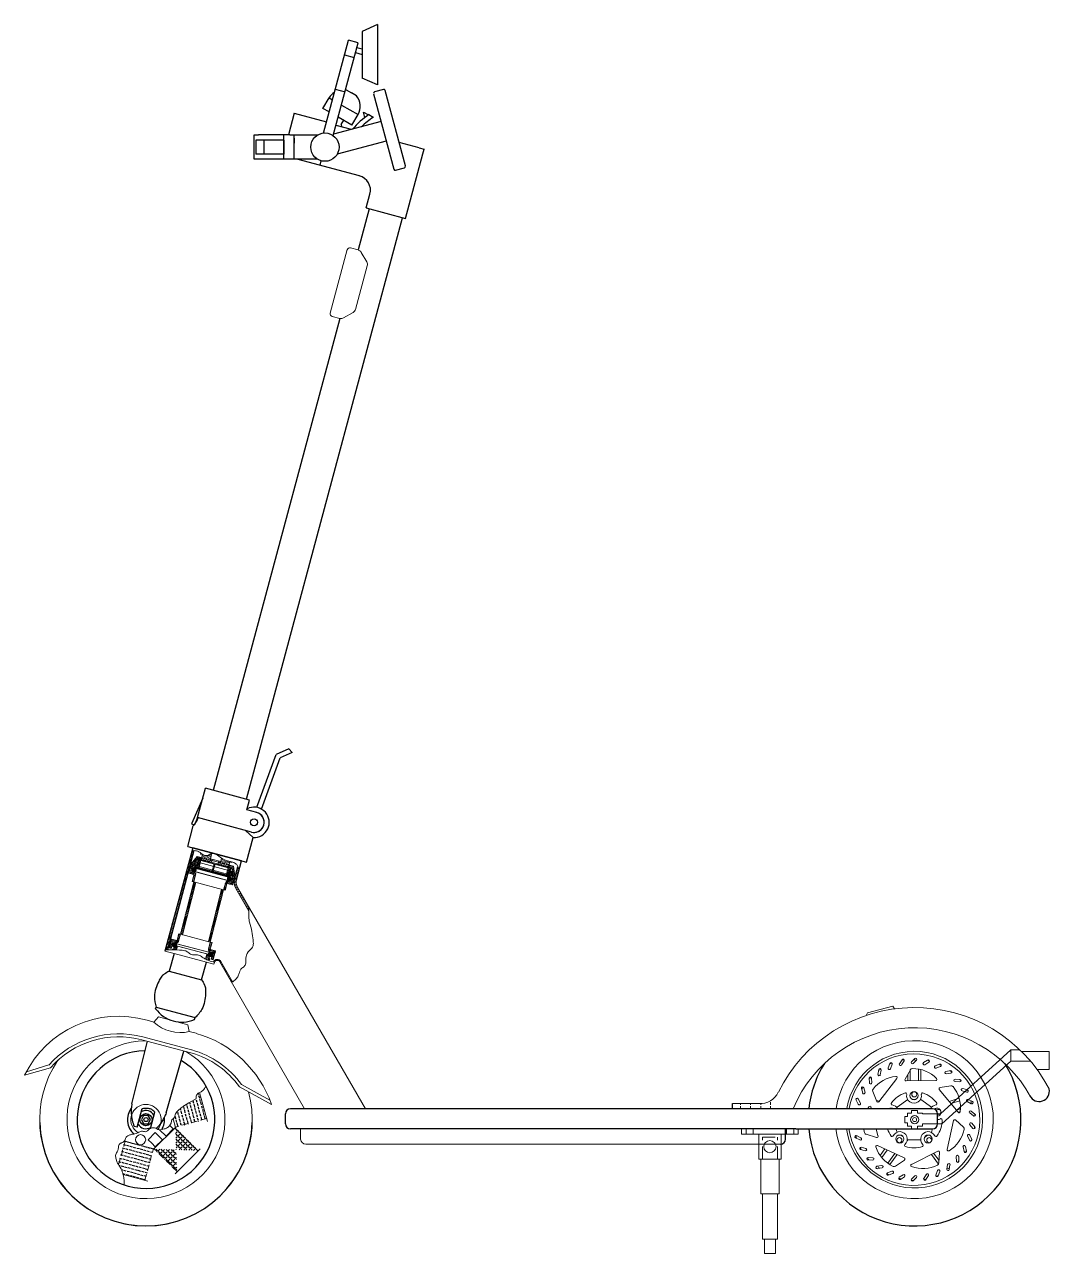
# Model space of a CAD drawing. Header units: millimetres. Extents: x 135 to 2246, y 112 to 2025.
# Drawn here: x 135 to 1147, y 805 to 2019 of the extents above; entities that cross this region are included whole.
import ezdxf

# ---------------------------------------------------------------- set-up
doc = ezdxf.new("R2010")
doc.units = ezdxf.units.MM
doc.linetypes.add('TRAZOS', pattern=[19.05, 12.7, -6.35])
for name, color, linetype, lineweight in [('01_Contornos', 7, 'Continuous', 20), ('02_Ocultas', 4, 'TRAZOS', 20), ('sombreado', 1, 'Continuous', 18)]:
    doc.layers.add(name, color=color, linetype=linetype, lineweight=lineweight)
doc.layers.add('auxiliar', color=254, linetype='Continuous')

msp = doc.modelspace()

# ---------------------------------------------------------------- hatches: boundary and pattern name
at = {"layer": '01_Contornos', "true_color": 0xf8d731}
h = msp.add_hatch(dxfattribs=at)
h.set_pattern_fill('ANSI31', color=40, scale=0.4, angle=290)
h.paths.add_polyline_path([(343.9, 1174.5), (346.4, 1183.8, 0.054182), (345.3, 1187.3), (342, 1175, 0.198912), (343.2, 1165.9), (356.2, 1143.4), (356.2, 1147.4), (344.9, 1166.9, -0.198912)])
edge = h.paths.add_edge_path()
edge.add_arc((275.6, 1107.8), 2.75, 227.0472, 241.4719)
edge.add_arc((274.7, 1106.1), 0.789, 241.4719, 268.5598)
edge.add_arc((274.9, 1113.3), 7.94, 268.5598, 270.524)
edge.add_arc((275.5, 1045.3), 60, 89.8094, 90.524, ccw=False)
edge.add_line((275.7, 1105.3), (301.9, 1203.2))
edge.add_arc((302.5, 1186.2), 17, 91.983, 99.1901)
edge.add_line((299.8, 1203), (273.8, 1105.8))
edge = h.paths.add_edge_path()
edge.add_arc((337, 1148.4), 57.5, 253.5525, 255.0025)
edge.add_arc((324.9, 1091.8), 3, 30, 158.3386, ccw=False)
edge.add_line((327.5, 1093.3), (339.1, 1073))
edge.add_arc((329.5, 1090), 19.5, 299.559, 302.498)
edge.add_line((340, 1073.6), (328.3, 1093.8))
edge.add_arc((324.9, 1091.8), 4, 30, 159.7448)
edge.add_line((321.1, 1093.2), (320.7, 1093.3))
h = msp.add_hatch(dxfattribs=at)
h.set_pattern_fill('ANSI31', color=40, scale=0.4, angle=338)
h.paths.add_polyline_path([(337.2, 1192.1), (339.2, 1191.6), (339.3, 1192, 0.022841), (337.8, 1192.4, -0.059041), (332.3, 1194.1, -0.036062), (329.2, 1195.7), (328.3, 1192.4), (326.3, 1192.9), (326, 1191.8), (336.4, 1189)])
h.paths.add_polyline_path([(326, 1191.8), (325.5, 1189.8), (335.9, 1187.1), (336.4, 1189)])
h.paths.add_polyline_path([(325.5, 1189.8), (325.3, 1189.1), (335.7, 1186.3), (335.9, 1187.1)])
h.paths.add_polyline_path([(319.6, 1200.5, 0.116505), (317.6, 1199.6, -0.215306), (312.9, 1198.5, -0.142421), (308.8, 1200.7, 0.008962), (308.6, 1200.9), (308.3, 1199.8), (310.2, 1199.3), (309.4, 1196.2), (319.8, 1193.4), (320.1, 1194.6), (318.1, 1195.1)])
h.paths.add_polyline_path([(309.4, 1196.2), (308.9, 1194.3), (319.2, 1191.5), (319.8, 1193.4)])
h.paths.add_polyline_path([(308.9, 1194.3), (308.7, 1193.5), (319, 1190.7), (319.2, 1191.5)])
h = msp.add_hatch(dxfattribs=at)
h.set_pattern_fill('ANSI31', color=40, scale=0.4)
h.paths.add_polyline_path([(316.1, 1113.2), (318, 1112.7), (331.1, 1164.4), (329.2, 1165)])
h.paths.add_polyline_path([(288.6, 1120.6), (290.5, 1120.1), (303.6, 1171.8), (301.7, 1172.3)])
at = {"layer": 'auxiliar', "true_color": 0xf8d731}
h = msp.add_hatch(dxfattribs=at)
h.set_pattern_fill('ANGLE', color=40, scale=0.5, angle=45)
h.set_pattern_definition([(45, (434.2027, 674.2173), (-2.46957, 2.46957), [2.54, -0.9525]), (135, (434.2027, 674.2173), (-2.46957, -2.46957), [2.54, -0.9525])])
edge = h.paths.add_edge_path()
edge.add_line((262.3, 908.4), (285, 885.7))
edge.add_line((283.5, 929.6), (306.2, 906.9))
at = {"layer": 'sombreado', "ltscale": 0.2, "true_color": 0xf8d731}
h = msp.add_hatch(dxfattribs=at)
h.set_pattern_fill('_USER', color=40, angle=30, pattern_type=0)
h.set_pattern_definition([(30, (-672.7828, 748.2334), (-0.5, 0.8660254), [])])
h.paths.add_polyline_path([(298.8, 1189.7), (300.8, 1189.2), (300.5, 1188.3), (301.5, 1188), (301.7, 1189, -0.173327), (305.9, 1195.1), (307.9, 1194.6), (308.4, 1196.5), (305, 1197.4)])
h.paths.add_polyline_path([(340.8, 1187.8), (337.4, 1188.7), (336.9, 1186.8), (338.9, 1186.3, -0.173327), (339.4, 1178.9), (339.1, 1177.9), (340.1, 1177.6), (340.4, 1178.6), (342.3, 1178.1)])
h = msp.add_hatch(dxfattribs=at)
h.set_pattern_fill('_USER', color=40, angle=30, pattern_type=0)
h.set_pattern_definition([(30, (-799.4587, 1125.8113), (-0.5, 0.8660254), [])])
h.paths.add_polyline_path([(305.1, 1186.2), (306.6, 1185.8), (308.7, 1193.5), (305.8, 1194.3)])
h.paths.add_polyline_path([(338.6, 1185.5), (335.7, 1186.3), (333.6, 1178.6), (335.1, 1178.2)])

# ---------------------------------------------------------------- linework, layer by layer
for p, q in [((483, 2019.4), (468, 2012.4)), ((483, 2019.4), (483, 1959.8)), ((429.8, 1912.2), (454.4, 2003.9)), ((464, 2001.3), (454.4, 2003.9)), ((468, 2012.4), (468, 1966.5)), ((439.5, 1909.7), (464, 2001.3)), ((461.4, 1991.7), (468, 1989.9)), ((468, 1995.1), (462.7, 1996.5)), ((450.5, 1989.4), (460.1, 1986.9)), ((468.2, 1989.9), (468.2, 1989.9)), ((441.4, 1955.6), (451.1, 1953)), ((452.2, 1955), (457.3, 1952.1)), ((483, 1959.8), (468, 1966.5)), ((489.1, 1955.2), (480.2, 1952.8)), ((429.3, 1936.6), (435.3, 1947)), ((435.3, 1947), (438.6, 1945.1)), ((462.4, 1949.1), (457.3, 1952.1)), ((479.2, 1951.1), (499.2, 1876.6)), ((510.8, 1879.7), (490.8, 1954.2)), ((400.9, 1931.8), (395.1, 1910.3)), ((400.9, 1931.8), (432.8, 1923.3)), ((435.4, 1933.1), (429.3, 1936.6)), ((447.6, 1939.9), (463.9, 1930.5)), ((469.2, 1933), (474.2, 1930.1)), ((470.7, 1927.6), (469.2, 1933)), ((486.6, 1923.5), (439.8, 1911)), ((457.3, 1915.7), (442.2, 1919.7)), ((457.9, 1920.1), (444.4, 1927.9)), ((449.8, 1924.8), (444.4, 1927.9)), ((446.7, 1926.6), (445.8, 1927.1)), ((447.3, 1920.5), (449.8, 1924.8)), ((447.3, 1920.5), (447.5, 1918.3)), ((457.9, 1920.1), (463.9, 1930.5)), ((474.7, 1930.4), (479, 1927.9)), ((361.2, 1900.3), (361.2, 1910.3)), ((361.2, 1910.3), (365.6, 1910.3)), ((396.4, 1910.3), (365.6, 1910.3)), ((390.7, 1886.3), (390.7, 1910.3)), ((396.4, 1910.3), (424, 1910.3)), ((400.7, 1886.3), (400.7, 1910.3)), ((400.7, 1907.3), (400.7, 1902.3)), ((361.2, 1896.3), (361.2, 1900.3)), ((361.2, 1886.3), (361.2, 1896.3)), ((362.9, 1905.3), (362.9, 1891.3)), ((390.7, 1905.3), (362.9, 1905.3)), ((370.9, 1905.3), (370.9, 1891.3)), ((390.7, 1905.3), (390.7, 1891.3)), ((491.8, 1904.2), (443.3, 1891.2)), ((524.3, 1897.7), (504.5, 1903)), ((524.3, 1897.7), (529.1, 1896.4)), ((527.8, 1891.6), (529.1, 1896.4)), ((424, 1886.3), (361.2, 1886.3)), ((390.7, 1891.3), (362.9, 1891.3)), ((404.5, 1886.3), (465.1, 1870.1)), ((426.5, 1880.4), (427.6, 1884.8)), ((510.7, 1827.8), (527.8, 1891.6)), ((500.9, 1875.6), (509.8, 1877.9)), ((472.1, 1838.2), (475.7, 1851.7)), ((475, 1837.4), (464.1, 1796.7)), ((472.1, 1838.2), (510.7, 1827.8)), ((353.8, 1253.9), (507.8, 1828.6)), ((445.9, 1729.1), (321, 1262.7)), ((395.6, 1303.8), (383, 1298.3)), ((398.8, 1300), (387, 1294.9)), ((395.6, 1303.8), (398.8, 1300)), ((363.9, 1246), (383, 1298.3)), ((368.6, 1244.3), (387, 1294.9)), ((305.5, 1235.8), (313.2, 1264.8)), ((356.7, 1253.1), (313.2, 1264.8)), ((310.7, 1255.1), (299.6, 1229.6)), ((354.1, 1243.5), (356.7, 1253.1)), ((363.8, 1240.9), (354.1, 1243.5)), ((354.5, 1244.8), (356.4, 1245.4)), ((295.8, 1207.3), (301.2, 1227.6)), ((299.6, 1229.6), (302.5, 1228.8)), ((305.5, 1235.8), (302.5, 1228.8)), ((305.5, 1235.8), (305.5, 1235.8)), ((358.6, 1221.6), (305.5, 1235.8)), ((352.7, 1223.1), (360.3, 1216.2)), ((353.7, 1191.8), (360.3, 1216.2)), ((295.8, 1207.3), (353.7, 1191.8)), ((282.2, 1101.5), (277.5, 1084.1)), ((309.4, 1075.6), (314.1, 1093)), ((277.5, 1084.1), (309.4, 1075.6)), ((264, 1046.9), (264.4, 1048.6)), ((264.4, 1048.6), (303, 1038.2)), ((302.5, 1036.4), (303, 1038.2)), ((240.6, 953.1), (255.9, 1014.9)), ((274.4, 944), (292, 1005.2)), ((245.8, 929.9), (250.7, 948.3)), ((893.6, 948.2), (833.6, 948.2)), ((258.9, 928.7), (263.3, 944.9)), ((245.8, 929.9), (242.9, 930.7))]:
    msp.add_line(p, q)
at = {"color": 40, "true_color": 0xf8d731}
for p, q in [((300.6, 1206), (273.2, 1103.9)), ((301.9, 1203.2), (275.7, 1105.3)), ((348.9, 1193.1), (300.6, 1206)), ((343.9, 1174.5), (348.9, 1193.1)), ((342, 1175), (345.3, 1187.3)), ((1031.2, 948.2), (397.2, 948.2)), ((833.6, 948.2), (833.6, 953.2)), ((833.6, 948.2), (833.6, 953.2)), ((392.2, 933.2), (392.2, 943.2)), ((1036.2, 933.2), (1036.2, 943.2)), ((896.2, 928.2), (397.2, 928.2)), ((886.2, 918.2), (886.2, 928.2)), ((896.2, 928.2), (1031.2, 928.2))]:
    msp.add_line(p, q, dxfattribs=at)
for points in [[(277.5, 1084.1, 0.051798), (272.5, 1081.1, 0.075014), (269.6, 1078.2, 0.042014), (267.1, 1074, 0.026891), (264.1, 1067, 0.090681), (262.8, 1058.9, 0.070445), (264.4, 1048.6)], [(309.4, 1075.6, -0.051798), (312.3, 1070.4, -0.075014), (313.3, 1066.5, -0.042014), (313.3, 1061.6, -0.026891), (312.4, 1054.1, -0.090681), (309.6, 1046.4, -0.070445), (303, 1038.2)], [(240.6, 953.1, 0.03042), (240, 948.3, 0.03042), (240, 943.4, 0.041215), (240.9, 937, 0.041215), (242.9, 930.7)], [(250.7, 948.3, -0.074764), (254.1, 948.9, -0.074764), (257.5, 948.5, -0.074764), (260.7, 947.2, -0.074764), (263.3, 944.9)], [(274.4, 944, -0.03042), (272.5, 939.6, -0.03042), (270.1, 935.4, -0.041215), (266.1, 930.2, -0.012593), (264.7, 928.8)]]:
    msp.add_lwpolyline(points, format="xyb")
msp.add_lwpolyline([(252.2, 941.4), (249.9, 937.4), (252.2, 933.4), (256.8, 933.4), (259.1, 937.4), (256.8, 941.4)], close=True)
for centre, radius in [((431.2, 1898.3), 14), ((361.2, 1231.2), 3.5), ((361.2, 1231.2), 3.5), ((254.5, 937.4), 6), ((254.5, 937.4), 2)]:
    msp.add_circle(centre, radius)
for centre, radius, start, end in [((449.6, 1938.7), 16.5, 80.9758, 82.9417), ((489.4, 1953.9), 1.41, 15, 105), ((449.6, 1938.7), 16.5, 123.0927, 150), ((449.6, 1938.7), 16.5, 330, 39.0242), ((480.6, 1951.5), 1.41, 105, 195), ((514.8, 1869.4), 73, 123.3128, 140.3564), ((519.2, 1866.9), 73, 123.3128, 135.2336), ((461.2, 1855.6), 15, 345, 75), ((500.5, 1876.9), 1.41, 195, 285), ((509.4, 1879.3), 1.41, 285, 15), ((361.2, 1231.2), 15, 266.537, 108.749), ((361.2, 1231.2), 10, 255, 75), ((361.2, 1231.2), 10, 255, 53.1836), ((290, 1066.2), 32.4, 216.5633, 292.6737), ((254.5, 937.4), 68, 90.7848, 59.2152), ((1013.6, 937.4), 105, 185.001, 31.8753), ((1013.6, 937.4), 105, 148.1227, 174.0706), ((254.5, 937.4), 18.4, 141.9463, 230.5216), ((254.5, 937.4), 9, 28.7617, 121.2383), ((254.5, 937.4), 18.4, 327.9842, 8.0537), ((254.5, 937.4), 105, 181.5953, 358.4047), ((254.5, 937.4), 9, 208.7617, 301.2383)]:
    msp.add_arc(centre, radius, start, end)
for centre, radius, start, end in [((1136.5, 965.5), 10.2, 205.7129, 12.4895), ((397.2, 943.2), 5, 90, 180), ((1031.2, 943.2), 5, 0, 90), ((397.2, 933.2), 5, 180, 270), ((1031.2, 933.2), 5, 270, 0), ((881.2, 918.2), 5, 270, 0)]:
    msp.add_arc(centre, radius, start, end, dxfattribs=at)
for start_param, end_param in [(2.730076, 2.794676), (2.819691, 3.101582)]:
    msp.add_ellipse((277.2, 1244.4), major_axis=(-29, 7.8), ratio=0.833333, start_param=start_param, end_param=end_param)
for p in [(305.5, 1235.8), (233.3, 916.2), (262.3, 908.4)]:
    msp.add_point(p)
msp.add_point((283.5, 929.6), dxfattribs=at)
at = {"layer": '01_Contornos', "color": 40, "true_color": 0xf8d731}
for p, q in [((456.4, 1798.7), (464.1, 1796.7)), ((436.5, 1734.2), (453.3, 1797)), ((467.1, 1794.3), (472.5, 1784.9)), ((473, 1781.1), (461.5, 1738)), ((438.3, 1731.1), (445.9, 1729.1)), ((449.7, 1729.6), (459.1, 1735)), ((303.4, 1192.4), (302.4, 1188.6)), ((303.4, 1192.4), (302.4, 1188.6)), ((303.4, 1192.4), (339.7, 1182.7)), ((304.9, 1192.1), (305, 1185.3)), ((305, 1197.4), (340.8, 1187.8)), ((305.1, 1186.2), (305.8, 1194.3)), ((305.8, 1194.3), (321.7, 1190)), ((322.4, 1190.7), (305.9, 1195.1)), ((306.6, 1185.8), (308.7, 1193.5)), ((308.3, 1199.8), (308.6, 1200.9)), ((310.2, 1199.3), (308.3, 1199.8)), ((308.4, 1196.5), (337.4, 1188.7)), ((308.7, 1193.5), (310.2, 1199.3)), ((308.7, 1193.5), (335.7, 1186.3)), ((320.1, 1194.6), (319, 1190.7)), ((321.7, 1190), (319.6, 1182.3)), ((322.4, 1190.7), (338.9, 1186.3)), ((326.3, 1192.9), (325.3, 1189.1)), ((335.7, 1186.3), (337.2, 1192.1)), ((337.2, 1192.1), (339.2, 1191.6)), ((339.2, 1191.6), (339.3, 1192)), ((298.8, 1189.7), (297.8, 1185.8)), ((298.8, 1189.7), (300.8, 1189.2)), ((298.8, 1189.7), (300.8, 1189.2)), ((342.3, 1178), (298.8, 1189.7)), ((298.8, 1189.7), (300.8, 1189.2)), ((300.8, 1189.2), (299.7, 1185.3)), ((300, 1172.8), (301.7, 1179.1)), ((300.5, 1188.3), (300.8, 1189.2)), ((301.5, 1188), (300.5, 1188.3)), ((301.5, 1188), (301.7, 1189)), ((301.5, 1188), (339.1, 1177.9)), ((301.7, 1182.8), (335.8, 1173.6)), ((302.4, 1188.6), (303.1, 1188.4)), ((302.4, 1188.6), (303.1, 1188.4)), ((302.8, 1186.6), (337.3, 1177.4)), ((303.1, 1188.4), (303, 1187.8)), ((305, 1185.3), (303.9, 1185.6)), ((305, 1185.3), (334.7, 1177.3)), ((305.1, 1186.2), (319.6, 1182.3)), ((306.6, 1185.8), (319.6, 1182.3)), ((322.7, 1189.8), (320.6, 1182.1)), ((320.6, 1182.1), (333.6, 1178.6)), ((320.6, 1182.1), (335.1, 1178.2)), ((322.7, 1189.8), (338.6, 1185.5)), ((333.6, 1178.6), (335.7, 1186.3)), ((338.2, 1183.1), (334.7, 1177.3)), ((335.1, 1178.2), (338.6, 1185.5)), ((337.9, 1179.1), (337.8, 1178.5)), ((338.6, 1178.9), (337.9, 1179.1)), ((339.7, 1182.7), (338.2, 1183.1)), ((339.7, 1182.7), (338.6, 1178.9)), ((339.1, 1177.9), (339.4, 1178.9)), ((339.1, 1177.9), (340.1, 1177.6)), ((340.4, 1178.5), (339.3, 1174.7)), ((340.1, 1177.6), (340.4, 1178.6)), ((340.4, 1178.6), (342.3, 1178.1)), ((342.3, 1178), (340.4, 1178.5)), ((342.3, 1178), (341.3, 1174.2)), ((301.7, 1172.3), (288.6, 1120.6)), ((303.6, 1171.8), (290.5, 1120.1)), ((301.7, 1172.3), (300, 1172.8)), ((331.1, 1164.4), (301.7, 1172.3)), ((331.1, 1164.4), (333, 1171.2)), ((332.8, 1164), (334.5, 1170.3)), ((334.7, 1177.3), (335.8, 1177)), ((336.3, 1173.5), (335.8, 1173.6)), ((356.2, 1143.4), (343.2, 1165.9)), ((471.2, 948.2), (344.9, 1166.9)), ((329.2, 1165), (316.1, 1113.2)), ((331.1, 1164.4), (318, 1112.7)), ((331.1, 1164.4), (332.8, 1164)), ((286.9, 1121.1), (285.2, 1114.8)), ((288.6, 1120.6), (286.7, 1113.8)), ((288.6, 1120.6), (286.9, 1121.1)), ((288.6, 1120.6), (318, 1112.7)), ((277.4, 1107), (277.5, 1107.3)), ((277.4, 1107), (279.3, 1106.5)), ((277.5, 1107.3), (278.4, 1110.9)), ((279.3, 1106.5), (279.6, 1107.3)), ((279.6, 1107.3), (280.4, 1110.4)), ((280.6, 1105.3), (280.8, 1106)), ((281.8, 1105.8), (282.3, 1107.7)), ((282.9, 1107.6), (282.4, 1107.8)), ((283.5, 1111.6), (318, 1102.4)), ((284.7, 1109.1), (315.6, 1100.8)), ((285.7, 1108.9), (314.7, 1101.1)), ((318, 1112.7), (319.7, 1112.3)), ((319.7, 1112.3), (318, 1106)), ((273.2, 1103.9), (282.2, 1101.5)), ((282.2, 1101.5), (314.1, 1093)), ((314.1, 1093), (321.5, 1091)), ((317, 1098.5), (316.5, 1098.6)), ((316.5, 1096.4), (317.1, 1098.4)), ((317, 1094.5), (317.5, 1096.2)), ((318.9, 1095.9), (319, 1096)), ((320.9, 1095.4), (318.9, 1095.9)), ((319, 1096), (320, 1099.8)), ((320.7, 1093.3), (321.1, 1093.2)), ((320.9, 1095.4), (321.9, 1099.2)), ((411.2, 948.2), (327.5, 1093.3)), ((340, 1073.6), (328.3, 1093.8)), ((321.5, 1091), (322, 1092.5)), ((967.1, 1042.9), (992.1, 1049.5)), ((993.6, 1046.9), (992.1, 1049.5)), ((965.6, 1040.3), (967.1, 1042.9)), ((1001.2, 996.6), (998.7, 992.7)), ((1013.8, 997.8), (1010.5, 994.4)), ((1015.5, 996.1), (1012.1, 992.8)), ((1026.4, 996.3), (1022.4, 993.7)), ((1039.2, 943.2), (1108.6, 1006.5)), ((1108.6, 1006.5), (1108.6, 995.2)), ((1108.6, 1006.5), (1117.4, 1006.5)), ((1108.6, 995.2), (1108.6, 1006.5)), ((1119.1, 1004.8), (1146.5, 1004.8)), ((1146.5, 1004.8), (1146.5, 986.8)), ((978.1, 986.7), (977.4, 982.1)), ((980.5, 986.4), (979.7, 981.7)), ((989.2, 992.9), (987.5, 988.5)), ((991.4, 992.1), (989.7, 987.6)), ((1003.2, 995.4), (1000.6, 991.4)), ((1004.2, 977.3), (1009.4, 986.7)), ((1009.3, 975.7), (1009.3, 986.6)), ((1017.3, 975.8), (1017.3, 987.4)), ((1019.8, 975.8), (1019.8, 986.8)), ((1027.6, 994.3), (1023.7, 991.7)), ((1038.3, 992.2), (1033.9, 990.5)), ((1039.2, 990), (1034.7, 988.3)), ((1108.6, 995.2), (1040.6, 933.2)), ((1049.2, 985.8), (1044.5, 985)), ((1108.6, 995.2), (1128, 995.2)), ((1146.5, 986.8), (1134.6, 986.8)), ((968.6, 978.4), (968.9, 973.7)), ((971, 978.5), (971.2, 973.8)), ((996.1, 978.2), (978.2, 955.1)), ((1034.4, 976), (1005.2, 975.6)), ((1006.8, 975.6), (1006.8, 982.1)), ((1049.5, 983.4), (1044.9, 982.7)), ((1058.3, 974.8), (1053.6, 975.1)), ((1058.4, 977.2), (1053.7, 977.4)), ((307.4, 964.3), (315.2, 935.5)), ((961.1, 968.3), (962.3, 963.7)), ((963.4, 968.9), (964.6, 964.3)), ((976.2, 955.4), (972.2, 965.3)), ((1056.6, 944.7), (1038, 967.3)), ((1038.7, 969.2), (1049.3, 970.9)), ((1065.1, 964.6), (1060.5, 965.8)), ((1065.7, 966.9), (1061.1, 968.1)), ((471.2, 948.2), (411.2, 948.2)), ((833.6, 953.2), (861.7, 953.2)), ((955.8, 956.8), (957.9, 952.6)), ((957.9, 957.9), (960, 953.7)), ((970.5, 949.7), (970.9, 948.2)), ((978.5, 955.5), (975.8, 956.4)), ((996.3, 949.7), (995.4, 950)), ((1019.8, 957.4), (1019.8, 958.4)), ((1047.8, 955.4), (1057.5, 958.6)), ((1049.5, 953.3), (1058.1, 956.1)), ((1054.9, 946.7), (1058.8, 948)), ((1069.6, 953.1), (1065.4, 955.3)), ((1070.7, 955.2), (1066.5, 957.4)), ((283.5, 929.6), (281.2, 938.3)), ((1004, 934.4), (1004, 940.4)), ((1006.5, 940.4), (1004, 940.4)), ((1006.5, 940.4), (1006.5, 943.9)), ((1010.6, 943.9), (1006.5, 943.9)), ((1016.6, 946.4), (1010.6, 946.4)), ((1010.6, 946.4), (1010.6, 943.9)), ((1016.6, 946.4), (1016.6, 943.9)), ((1016.6, 943.9), (1021.3, 943.9)), ((1021.3, 943.2), (1021.3, 943.9)), ((1036.2, 943.2), (1021.3, 943.2)), ((1036.2, 943.2), (1038.2, 943.2)), ((1038.2, 943.2), (1039.2, 943.2)), ((1045.9, 907.8), (1052, 936.4)), ((1053.9, 937.1), (1061.8, 929.9)), ((1056.6, 944.6), (1058.7, 945.3)), ((1071.7, 941), (1068, 944)), ((1073.1, 942.9), (1069.5, 945.8)), ((262.3, 908.4), (283.5, 929.6)), ((407.2, 928.2), (407.2, 918.2)), ((842.7, 923.2), (842.7, 928.2)), ((898.7, 923.2), (842.7, 923.2)), ((859.7, 898.2), (859.7, 923.2)), ((881.7, 923.2), (881.7, 898.2)), ((898.7, 928.2), (898.7, 923.2)), ((976, 919.9), (965.7, 922.9)), ((975.7, 928.2), (977.4, 921.3)), ((996.3, 925), (996.2, 924.9)), ((1006.5, 934.4), (1004, 934.4)), ((1006.5, 930.9), (1006.5, 934.4)), ((1010.6, 930.9), (1006.5, 930.9)), ((1010.6, 930.9), (1010.6, 928.4)), ((1016.6, 928.4), (1010.6, 928.4)), ((1021.3, 930.9), (1016.6, 930.9)), ((1016.6, 928.4), (1016.6, 930.9)), ((1036.2, 933.2), (1021.3, 933.2)), ((1021.3, 933.2), (1021.3, 930.9)), ((1030.3, 925), (1030.7, 924.4)), ((1036.2, 933.2), (1040.6, 933.2)), ((1071.1, 928.7), (1068.2, 932.4)), ((1073, 930.2), (1070, 933.9)), ((233.3, 916.2), (262.3, 908.4)), ((412.2, 913.2), (881.2, 913.2)), ((955.3, 919.5), (959.5, 917.3)), ((956.3, 921.6), (960.5, 919.5)), ((976.9, 911.9), (1003.4, 899.6)), ((1006.8, 917.4), (1006.1, 916.5)), ((1064.9, 906.4), (1063.7, 911)), ((1068.1, 916.8), (1065.9, 921)), ((1070.2, 917.9), (1068, 922.1)), ((308, 908.7), (283.2, 883.9)), ((960.2, 907.9), (964.8, 906.7)), ((960.8, 910.2), (965.4, 908.9)), ((967.6, 899.9), (972.4, 899.7)), ((984.2, 908.4), (979.6, 902)), ((986.6, 907.4), (981.2, 900)), ((993.9, 903.9), (987.1, 894.4)), ((996.3, 902.9), (989.1, 893)), ((1010.4, 893.2), (1036.6, 906.3)), ((1030.2, 903.1), (1037.2, 893.4)), ((1032.4, 904.2), (1037.8, 896.9)), ((1038.3, 905.2), (1037.6, 894.5)), ((1055, 896.2), (1054.7, 900.9)), ((1057.3, 896.3), (1057.1, 901)), ((1062.6, 905.8), (1061.4, 910.4)), ((881.7, 898.2), (859.7, 898.2)), ((861.7, 898.2), (861.7, 864.2)), ((879.7, 898.2), (879.7, 864.2)), ((967.5, 897.6), (972.2, 897.3)), ((976.4, 891.3), (981.1, 892.1)), ((976.8, 889), (981.5, 889.7)), ((986.8, 884.7), (991.2, 886.4)), ((1003.6, 897.5), (994.8, 891.4)), ((1034.6, 882.7), (1036.3, 887.1)), ((1045.5, 888.4), (1046.2, 893)), ((1047.8, 888), (1048.5, 892.7)), ((231.9, 883.3), (256.4, 876.7)), ((987.6, 882.5), (992, 884.2)), ((998.3, 880.4), (1002.3, 883)), ((999.6, 878.4), (1003.6, 881)), ((1010.5, 878.6), (1013.8, 882)), ((1012.1, 877), (1015.5, 880.3)), ((1022.7, 879.4), (1025.3, 883.4)), ((1024.7, 878.1), (1027.3, 882.1)), ((1036.8, 881.8), (1038.5, 886.2)), ((861.7, 864.2), (879.7, 864.2)), ((878.2, 864.2), (863.2, 864.2)), ((863.2, 819.2), (863.2, 864.2)), ((878.2, 864.2), (878.2, 819.2)), ((878.2, 819.2), (863.2, 819.2)), ((865.2, 805.2), (865.2, 819.2)), ((876.2, 819.2), (876.2, 805.2)), ((876.2, 805.2), (865.2, 805.2))]:
    msp.add_line(p, q, dxfattribs=at)
at = {"layer": '01_Contornos', "color": 40, "ltscale": 0.2, "true_color": 0xf8d731}
for p, q in [((305, 1197.4), (298.8, 1189.7)), ((308.4, 1196.5), (307.9, 1194.6)), ((319.6, 1200.5), (318.1, 1195.1)), ((318.1, 1195.1), (328.3, 1192.4)), ((328.3, 1192.4), (329.2, 1195.7)), ((297.8, 1185.8), (296.5, 1181.2)), ((296.7, 1180.9), (301.8, 1179.6)), ((301.1, 1182.8), (301.4, 1182.8)), ((301.8, 1179.6), (301.7, 1179.1)), ((303.5, 1179.1), (301.7, 1172.3)), ((337.4, 1188.7), (336.9, 1186.8)), ((342.3, 1178.1), (340.8, 1187.8)), ((331.1, 1164.4), (333, 1171.2)), ((334.6, 1170.8), (334.5, 1170.3)), ((339.8, 1169.4), (334.6, 1170.8)), ((336.9, 1173.3), (336.6, 1173.3)), ((341.3, 1174.2), (340, 1169.5)), ((288.6, 1120.6), (286.7, 1113.8)), ((278.4, 1110.9), (279.7, 1115.5)), ((279.9, 1115.7), (285.1, 1114.3)), ((280.8, 1106), (281.8, 1105.8)), ((282.8, 1111.8), (283.1, 1111.7)), ((285.7, 1108.9), (284.7, 1105.1)), ((285.1, 1114.3), (285.2, 1114.8)), ((316.2, 1106), (318, 1112.7)), ((317.9, 1105.5), (318, 1106)), ((323, 1104.1), (317.9, 1105.5)), ((314.7, 1101.1), (313.3, 1096.1)), ((317.5, 1096.2), (316.5, 1096.4)), ((318.6, 1102.2), (318.3, 1102.3)), ((321.9, 1099.2), (323.2, 1103.9))]:
    msp.add_line(p, q, dxfattribs=at)
at = {"layer": '01_Contornos', "color": 40, "linetype": 'Continuous', "true_color": 0xf8d731}
for p, q in [((301, 1183.1), (300.1, 1184.6)), ((302, 1182.8), (300.3, 1185.6)), ((302.6, 1182.8), (300.7, 1186.1)), ((303.2, 1183.1), (301.3, 1186.5)), ((303.7, 1183.5), (301.9, 1186.7)), ((304, 1184.2), (302.6, 1186.7)), ((336.6, 1173.5), (335.1, 1176)), ((335.4, 1174.1), (335.1, 1174.7)), ((337.3, 1173.4), (335.4, 1176.7)), ((337.9, 1173.7), (335.9, 1177.1)), ((338.4, 1174.1), (336.5, 1177.3)), ((338.8, 1174.7), (337.2, 1177.4)), ((338.9, 1175.7), (338.2, 1176.9)), ((281.7, 1108.1), (280.8, 1109.6)), ((282.6, 1107.7), (281, 1110.6)), ((283.3, 1107.8), (281.4, 1111.1)), ((283.9, 1108.1), (281.9, 1111.5)), ((284.4, 1108.5), (282.6, 1111.7)), ((284.7, 1109.2), (283.3, 1111.6)), ((317.2, 1098.4), (315.8, 1101)), ((316.1, 1099.1), (315.8, 1099.7)), ((318, 1098.4), (316.1, 1101.7)), ((318.6, 1098.6), (316.6, 1102.1)), ((319.1, 1099), (317.2, 1102.3)), ((319.5, 1099.6), (317.9, 1102.4)), ((319.6, 1100.7), (318.9, 1101.9))]:
    msp.add_line(p, q, dxfattribs=at)
at = {"layer": '01_Contornos'}
for p, q in [((255.7, 1035.7), (262.4, 1033.8)), ((262.4, 1033.8), (266.9, 1038.9)), ((295.9, 1031.1), (266.9, 1038.9)), ((297.2, 1024.5), (295.9, 1031.1)), ((297.2, 1024.5), (304, 1022.7)), ((250.5, 1016.3), (298.8, 1003.4)), ((251.3, 1019.2), (299.6, 1006.3)), ((160.3, 988.7), (134.6, 981.2)), ((158.6, 991.4), (136.5, 984.8)), ((348.8, 972.2), (376.9, 956.8)), ((346.8, 969.8), (378.5, 952.5)), ((893.6, 948.2), (833.6, 948.2)), ((1036.2, 933.2), (1036.2, 943.2)), ((233.2, 916.6), (233.3, 916.2))]:
    msp.add_line(p, q, dxfattribs=at)
at = {"layer": '01_Contornos', "color": 40, "true_color": 0xf8d731}
for points in [[(346.4, 1183.8, 0.079393), (344.5, 1188.8, 0.144598), (342.3, 1190.8, 0.072769), (337.8, 1192.4, -0.059041), (332.3, 1194.1, -0.072818), (326.3, 1197.8, 0.100905), (321.8, 1200.3, 0.243127), (317.6, 1199.6, -0.215306), (312.9, 1198.5, -0.142421), (308.8, 1200.7, 0.138635), (304.5, 1203, 0.053585), (302.5, 1203.2, 0.040226), (299.8, 1203)], [(339.1, 1073, 0.067476), (343.3, 1076.2, 0.087487), (345.6, 1079.5, 0.057925), (346.7, 1082.9, -0.077504), (347.7, 1085.3, -0.135038), (350, 1087.7, 0.132362), (352.4, 1090.1, 0.165893), (353.2, 1094.1, -0.115988), (353.8, 1099.9, -0.155712), (358.1, 1105.8, 0.232874), (360.5, 1110.3, 0.03565), (360.3, 1115, 0.02042), (359.1, 1123.2, 0.026926), (356.7, 1132.6, -0.075159), (356.2, 1136), (356.2, 1141.9), (356.2, 1147.4)], [(273.8, 1105.8, 0.063023), (274.3, 1105.4, 0.118747), (274.7, 1105.3, 0.008571), (274.9, 1105.3, -0.003118), (275.7, 1105.3, -0.013283), (287.5, 1105, -0.028751), (292.9, 1104.3, -0.157709), (295.9, 1102.8, 0.121995), (299.5, 1100.6, 0.106595), (303.7, 1100.2, -0.134545), (307.1, 1099.6, -0.039864), (309.2, 1098.5, 0.022486), (312.7, 1096.4, 0.032573), (316.6, 1094.6, 0.024796), (322.1, 1092.9)], [(232.9, 872.9, 0.061143), (233.1, 875.7, 0.035624), (232.5, 880.3, 0.028669), (231.1, 885.8, 0.084116), (228.1, 891.7, -0.088289), (225.3, 897.3, -0.040859), (224.5, 901.2, -0.092688), (224.6, 902.9, -0.098455), (225.4, 904.6, 0.069173), (226.6, 906.9, 0.087706), (227.2, 909.9, -0.106484), (227.7, 912.3, -0.210922), (230, 914.3, 0.165265), (233.2, 916.6, 0.085115), (234.2, 918.7, -0.125885), (234.9, 920.1, -0.070313), (236.6, 921.4, -0.050322), (239.2, 922.5, -0.062726), (242.1, 923.1, 0.069721), (244.7, 923.7, 0.060076), (246.3, 924.5, -0.047531), (248.3, 925.5, -0.177895), (252.1, 925.7, 0.204935), (255.4, 926, 0.109333), (256.6, 927, -0.099247), (257.8, 928.2, -0.076886), (260.4, 929.2, -0.081012), (263, 929.4, -0.16771), (265.2, 928.4, 0.176006), (267.3, 927.5, 0.050034), (269.7, 927.6, 0.041121), (272.5, 928.2, 0.038504), (275.6, 929.5, 0.076689), (277, 930.5, 0.057311), (278.1, 931.8, 0.042875), (279.2, 933.8, 0.074512), (279.7, 935.7, -0.093839), (280.1, 937.1, -0.121887), (281.2, 938.3, 0.097973), (282.5, 939.7, 0.116871), (283.4, 942.2, -0.141568), (284.2, 944.2, -0.025963), (285.7, 945.8, -0.023668), (287.4, 947.4, -0.010958), (291.2, 950.5, -0.032047), (292.6, 951.4), (296.9, 953.9), (302.7, 957.3, 0.262216), (304.1, 959.7, -0.195024), (305.5, 962.9, -0.112449), (308.3, 964.7, 0.120817), (310.9, 966.4, 0.069826), (312.2, 968.2, -0.098141), (313.1, 969.4, -0.051033), (313.5, 969.6, -0.025843), (314.2, 970)]]:
    msp.add_lwpolyline(points, format="xyb", dxfattribs=at)
for points in [[(1006.8, 957.4), (996.3, 949.7), (996.1, 949.3)], [(1014.4, 957.4), (1011.5, 957.4)], [(1030.3, 949.7), (1019.8, 957.4), (1019.3, 957.4)], [(278, 931.6), (281.4, 928.2), (274.3, 921.1), (268, 927.4)], [(995.2, 928.2), (996.3, 925), (996.3, 925)], [(1030, 924.8), (1030.3, 925), (1031.4, 928.2)], [(1000.7, 921.8), (1001.9, 920.9)], [(1006.3, 917.7), (1006.8, 917.4), (1019.8, 917.4)], [(1023.3, 919.9), (1026.3, 922.1)]]:
    msp.add_lwpolyline(points, dxfattribs=at)
msp.add_lwpolyline([(263.7, 910.5), (260.2, 914), (256.6, 917.6), (263.7, 924.6), (270.8, 917.6)], close=True, dxfattribs=at)
for centre, radius in [((302.1, 1184.7), 1.99), ((336.9, 1175.4), 1.99), ((282.8, 1109.7), 1.99), ((317.6, 1100.4), 1.99), ((1013, 961.1), 4.02), ((1013.3, 962.4), 2.5), ((1013.6, 937.4), 4), ((1013.6, 937.4), 2), ((249.2, 917.6), 5), ((870.7, 910.7), 6), ((999, 918.2), 4.02), ((998.6, 917.1), 2.5), ((1026.9, 918.2), 4.02), ((1028, 917.1), 2.5)]:
    msp.add_circle(centre, radius, dxfattribs=at)
for centre, radius, start, end in [((455.7, 1796.3), 2.5, 75, 165), ((462.8, 1791.8), 5, 30, 75), ((468.2, 1782.4), 5, 345, 30), ((456.6, 1739.3), 5, 300, 345), ((438.9, 1733.5), 2.5, 165, 255), ((447.2, 1733.9), 5, 255, 300), ((312.4, 1186.2), 11, 126.3202, 165.653), ((302.3, 1184.7), 2, 246.6677, 254.9913), ((302.3, 1184.7), 2, 74.9913, 83.3149), ((302, 1186.1), 2, 345, 60.5225), ((337.7, 1176.5), 2, 89.4775, 165), ((328.8, 1181.8), 11, 344.347, 23.6798), ((336.8, 1175.4), 2, 254.9913, 263.3149), ((336.8, 1175.4), 2, 66.6677, 74.9913), ((353.6, 1171.9), 12, 165, 210), ((353.6, 1171.9), 10, 165, 210), ((282.9, 1109.7), 2, 246.6677, 254.9913), ((282.8, 1109.6), 2, 255, 345), ((282.9, 1109.7), 2, 74.9913, 83.3149), ((317.6, 1100.3), 2, 165, 255), ((317.5, 1100.4), 2, 254.9913, 263.3149), ((317.5, 1100.4), 2, 66.6677, 74.9913), ((324.9, 1091.8), 4, 30, 159.7448), ((324.9, 1091.8), 3, 30, 165), ((1013.6, 898.2), 150, 27.6156, 153.7767), ((1013.6, 898.2), 130, 28.3364, 157.3801), ((1013.3, 937.4), 78, 186.7391, 172.0065), ((1013.3, 937.4), 67.5, 187.7935, 170.7529), ((1013, 937.4), 65, 188.0952, 170.3939), ((1013.3, 937.4), 60, 99.6143, 101.9661), ((1002.2, 996), 1.18, 327, 147), ((1013.3, 992.4), 4, 61.0248, 105.1077), ((1014.6, 996.9), 1.18, 315, 135), ((1013.3, 937.4), 60, 75.6572, 77.8378), ((1027, 995.3), 1.18, 303, 123), ((1013.3, 937.4), 60, 123.5371, 126.0313), ((979.3, 986.6), 1.18, 351, 171), ((988.6, 988.1), 1.18, 159, 339), ((1013.3, 937.4), 60, 111.5796, 114.0076), ((990.3, 992.5), 1.18, 339, 159), ((999.6, 992), 1.18, 147, 327), ((1011.4, 985.5), 2.36, 90.1001, 150.8403), ((1011.3, 993.6), 1.18, 135, 315), ((1011.5, 954.2), 33.7, 45.0829, 90.1001), ((1023, 992.7), 1.18, 123, 303), ((1034.3, 989.4), 1.18, 111, 291), ((1013.3, 937.4), 60, 63.6639, 65.7566), ((1038.7, 991.1), 1.18, 291, 111), ((1044.7, 983.8), 1.18, 99, 279), ((1013.3, 937.4), 60, 51.6596, 53.6687), ((1049.3, 984.6), 1.18, 279, 99), ((969.8, 978.5), 1.18, 3, 183), ((1013.3, 937.4), 60, 135.4875, 138.0361), ((970.1, 973.8), 1.18, 183, 3), ((998.9, 946.7), 33.7, 96.5115, 141.5286), ((978.6, 981.9), 1.18, 171, 351), ((995.2, 979), 1.18, 322.2689, 96.5993), ((1005.2, 976.8), 1.18, 150.8403, 270.8403), ((1034.4, 977.2), 1.18, 270.8403, 45.1708), ((1053.6, 976.2), 1.18, 87, 267), ((1013.3, 937.4), 60, 39.6434, 41.578), ((1058.4, 976), 1.18, 267, 87), ((860.8, 973.4), 20.2, 267.6538, 333.777), ((962.2, 968.6), 1.18, 15, 195), ((1013.3, 937.4), 60, 147.4317, 150.0218), ((963.4, 964), 1.18, 195, 15), ((974.4, 966.2), 2.36, 141.5286, 202.2689), ((1013, 937.4), 27.8, 108.3675, 143.6325), ((1004.6, 962.6), 1.18, 349.972, 108.3675), ((1013, 961.1), 7.33, 169.972, 10.028), ((1021.4, 962.6), 1.18, 71.6325, 190.028), ((1013, 937.4), 27.8, 36.3675, 71.6325), ((1038.9, 968), 1.18, 99.4118, 219.4118), ((1049.6, 968.6), 2.36, 38.6715, 99.4118), ((1025.2, 949), 33.7, 353.6544, 38.6715), ((1060.8, 966.9), 1.18, 75, 255), ((1065.4, 965.7), 1.18, 255, 75), ((1013.3, 937.4), 60, 27.6142, 29.4884), ((956.8, 957.4), 1.18, 27, 207), ((959, 953.2), 1.18, 207, 27), ((996.9, 932.2), 33.7, 147.9401, 151.5218), ((969.4, 949.4), 1.18, 13.6975, 148.0279), ((977.3, 955.8), 1.18, 202.2689, 322.2689), ((990.4, 944.7), 4.02, 60.7605, 119.2395), ((991.6, 953.1), 1.18, 143.6325, 262.028), ((990.4, 944.7), 7.33, 28.5884, 82.028), ((1035.6, 944.7), 7.33, 97.972, 151.4116), ((1035.6, 944.7), 4.02, 279.2387, 128.4191), ((1034.4, 953.1), 1.18, 277.972, 36.3675), ((1037.1, 945.1), 2.5, 249.8003, 146.25), ((1065.9, 956.3), 1.18, 63, 243), ((1065.6, 954.4), 4, 343.4845, 23.6211), ((1070.2, 954.2), 1.18, 243, 63), ((1013, 937.4), 27.8, 324.3675, 359.6325), ((1035.6, 944.7), 7.33, 275.051, 298.028), ((1039.6, 937.2), 1.18, 359.6325, 118.028), ((1053.1, 936.2), 1.18, 47.9832, 167.9832), ((1057.5, 945.4), 1.18, 219.4118, 353.7422), ((1068.7, 944.9), 1.18, 51, 231), ((1072.4, 941.9), 1.18, 231, 51), ((1013.3, 937.4), 60, 3.5161, 5.328), ((996.9, 932.2), 33.7, 186.723, 192.9572), ((966.4, 925.1), 2.36, 192.9572, 253.6975), ((1013, 937.4), 27.8, 199.2431, 215.6325), ((999, 918.2), 7.33, 313.972, 154.028), ((1026.9, 918.2), 7.33, 25.972, 226.028), ((1029.7, 935.1), 33.7, 302.2258, 347.2429), ((1060.3, 928.2), 2.36, 347.2429, 47.9832), ((1069.1, 933.2), 1.18, 39, 219), ((1072.1, 929.5), 1.18, 219, 39), ((1013.3, 937.4), 60, 351.4493, 353.2642), ((412.2, 918.2), 5, 180, 270), ((955.8, 920.5), 1.18, 63, 243), ((1013.3, 937.4), 60, 195.1793, 197.7983), ((960, 918.4), 1.18, 243, 63), ((976.4, 910.8), 1.18, 65.1261, 199.4565), ((976.3, 921), 1.18, 253.6975, 13.6975), ((991.4, 921.9), 1.18, 215.6325, 334.028), ((1004.9, 912), 1.18, 133.972, 252.3675), ((1013, 937.4), 27.8, 252.3675, 287.6325), ((1021, 912), 1.18, 287.6325, 46.028), ((1034.6, 921.9), 1.18, 205.972, 324.3675), ((1062.5, 910.7), 1.18, 15, 195), ((1067, 921.6), 1.18, 27, 207), ((1069.1, 917.4), 1.18, 207, 27), ((1013.3, 937.4), 60, 339.3743, 341.215), ((960.5, 909), 1.18, 75, 255), ((1013.3, 937.4), 60, 207.1212, 209.7133), ((965.1, 907.8), 1.18, 255, 75), ((967.6, 898.7), 1.18, 87, 267), ((1013.3, 937.4), 60, 219.0713, 221.6235), ((972.3, 898.5), 1.18, 267, 87), ((1007, 921.6), 33.7, 199.3686, 244.3858), ((1002.9, 898.5), 1.18, 305.1261, 65.1261), ((1037.1, 905.2), 1.18, 356.5546, 116.5546), ((1047, 907.6), 1.18, 167.9832, 302.3136), ((1055.9, 901), 1.18, 3, 183), ((1063.7, 906.1), 1.18, 195, 15), ((1013.3, 937.4), 60, 327.2955, 329.1827), ((976.6, 890.1), 1.18, 99, 279), ((981, 892.9), 4, 200.8962, 241.8492), ((981.3, 890.9), 1.18, 279, 99), ((991.6, 885.3), 1.18, 291, 111), ((993.5, 893.3), 2.36, 244.3858, 305.1261), ((1010.9, 892.2), 1.18, 116.5546, 250.885), ((1021.6, 922.9), 33.7, 250.7972, 295.8143), ((1035.3, 894.7), 2.36, 295.8143, 356.5546), ((1037.4, 886.7), 1.18, 339, 159), ((1046.6, 888.2), 1.18, 171, 351), ((1045.6, 892.9), 4, 268.9807, 307.8653), ((1047.4, 892.9), 1.18, 351, 171), ((1056.1, 896.3), 1.18, 183, 3), ((1013.3, 937.4), 60, 315.2178, 317.1686), ((987.2, 883.6), 1.18, 111, 291), ((1013.3, 937.4), 60, 243.0088, 245.4453), ((999, 879.4), 1.18, 123, 303), ((1013.3, 937.4), 60, 255.0014, 257.3647), ((1002.9, 882), 1.18, 303, 123), ((1011.3, 877.8), 1.18, 135, 315), ((1013.3, 937.4), 60, 267.012, 269.2944), ((1014.6, 881.1), 1.18, 315, 135), ((1023.7, 878.7), 1.18, 147, 327), ((1013.3, 937.4), 60, 279.0406, 281.2376), ((1026.3, 882.7), 1.18, 327, 147), ((1035.7, 882.3), 1.18, 159, 339), ((1013.3, 937.4), 60, 291.0863, 293.1966)]:
    msp.add_arc(centre, radius, start, end, dxfattribs=at)
at = {"layer": '01_Contornos', "color": 40, "ltscale": 0.2, "true_color": 0xf8d731}
for centre, radius, start, end in [((296.7, 1181.1), 0.2, 165, 255), ((301.7, 1184.8), 2, 165, 255), ((300.6, 1179.9), 3, 345, 75), ((335.9, 1170.4), 3, 75, 165), ((337.4, 1175.2), 2, 255, 345), ((339.8, 1169.6), 0.2, 255, 345), ((279.9, 1115.5), 0.2, 75, 165), ((282.3, 1109.9), 2, 75, 165), ((283.8, 1114.6), 3, 255, 345), ((319.1, 1105.2), 3, 165, 255), ((318.1, 1100.3), 2, 345, 75), ((323, 1103.9), 0.2, 345, 75)]:
    msp.add_arc(centre, radius, start, end, dxfattribs=at)
at = {"layer": '01_Contornos'}
for centre, radius, start, end in [((227.5, 936.5), 103.1, 74.1576, 154.3195), ((288.1, 1060.2), 36.8, 225.7115, 284.2885), ((227.6, 929.9), 92.4, 75.1653, 138.3003), ((273.6, 915.8), 111.1, 19.2865, 74.1465), ((227.6, 929.9), 89.4, 75.1653, 138.8454), ((254.5, 937.4), 78, 90.2904, 59.7096), ((254.5, 937.4), 105, 146.0598, 15.1931), ((275.3, 918.7), 87.9, 35.5695, 74.4642), ((275.3, 918.7), 90.9, 36.0112, 74.4642), ((254.5, 937.4), 15, 320.2877, 238.1546)]:
    msp.add_arc(centre, radius, start, end, dxfattribs=at)
at = {"layer": '02_Ocultas', "color": 40, "linetype": 'TRAZOS', "ltscale": 0.2, "true_color": 0xf8d731}
for p, q in [((841.6, 948.2), (841.6, 953.2)), ((851.6, 948.2), (851.6, 953.2)), ((861.6, 948.2), (861.6, 953.2)), ((871.2, 948.2), (871.2, 956))]:
    msp.add_line(p, q, dxfattribs=at)
at = {"layer": '02_Ocultas', "color": 40, "ltscale": 0.5, "true_color": 0xf8d731}
for p, q in [((314.4, 938.4), (283.4, 930.1)), ((305.8, 906.5), (283.1, 929.2)), ((227.5, 892.6), (233.8, 916)), ((253.5, 877.5), (261.8, 908.5)), ((285.3, 886), (262.6, 908.7))]:
    msp.add_line(p, q, dxfattribs=at)
at = {"layer": '02_Ocultas', "color": 40, "true_color": 0xf8d731}
for p, q in [((847.2, 928.2), (847.2, 923.2)), ((854.2, 928.2), (854.2, 923.2)), ((887.2, 928.2), (887.2, 923.2)), ((894.2, 928.2), (894.2, 923.2)), ((863.2, 898.2), (863.2, 920.2)), ((863.2, 920.2), (878.2, 920.2)), ((878.2, 898.2), (878.2, 920.2))]:
    msp.add_line(p, q, dxfattribs=at)
at = {"layer": 'auxiliar', "color": 40, "linetype": 'Continuous', "true_color": 0xf8d731}
for p, q in [((306, 963.4), (306.3, 962.2)), ((306.5, 961.3), (307.2, 958.8)), ((288.3, 948.2), (288.8, 946.6)), ((291.5, 950), (292.1, 947.5)), ((294.4, 952.5), (294.6, 951.8)), ((294.9, 950.9), (295.5, 948.4)), ((295.8, 947.5), (296.4, 945.1)), ((297.6, 954.3), (298, 952.7)), ((298.2, 951.8), (298.9, 949.3)), ((299.1, 948.4), (299.8, 946)), ((300.7, 956.1), (301.4, 953.6)), ((301.6, 952.7), (302.3, 950.2)), ((302.5, 949.3), (303.2, 946.9)), ((303.7, 958.3), (303.8, 957.9)), ((304.1, 957), (304.7, 954.5)), ((305, 953.6), (305.6, 951.2)), ((305.9, 950.2), (306.5, 947.8)), ((307.4, 957.9), (308.1, 955.4)), ((308.3, 954.5), (309, 952.1)), ((309.3, 951.1), (309.9, 948.7)), ((310.2, 947.8), (310.8, 945.3)), ((283.2, 940.5), (283.8, 938.1)), ((284.1, 937.2), (284.7, 934.7)), ((285.6, 944.8), (286.3, 942.4)), ((286.5, 941.4), (287.2, 939)), ((287.4, 938.1), (288.1, 935.6)), ((289, 945.7), (289.7, 943.3)), ((289.9, 942.3), (290.6, 939.9)), ((290.8, 939), (291.5, 936.5)), ((291.7, 935.6), (292.4, 933.1)), ((292.4, 946.6), (293, 944.2)), ((293.3, 943.2), (293.9, 940.8)), ((294.2, 939.9), (294.8, 937.4)), ((295.1, 936.5), (295.8, 934)), ((296.7, 944.1), (297.3, 941.7)), ((297.6, 940.8), (298.2, 938.3)), ((298.5, 937.4), (299.1, 934.9)), ((300, 945.1), (300.7, 942.6)), ((300.9, 941.7), (301.6, 939.2)), ((301.8, 938.3), (302.5, 935.9)), ((302.7, 934.9), (302.8, 934.8)), ((303.4, 946), (304.1, 943.5)), ((304.3, 942.6), (305, 940.1)), ((305.2, 939.2), (305.9, 936.8)), ((306.1, 935.8), (306.2, 935.7)), ((306.8, 946.9), (307.4, 944.4)), ((307.7, 943.5), (308.3, 941)), ((308.6, 940.1), (309.2, 937.7)), ((309.5, 936.7), (309.5, 936.6)), ((311.1, 944.4), (311.7, 941.9)), ((312, 941), (312.6, 938.6)), ((312.9, 937.6), (312.9, 937.5)), ((285, 933.8), (285.6, 931.3)), ((285.9, 930.4), (285.9, 930.3)), ((288.3, 934.7), (289, 932.2)), ((289.3, 931.3), (289.3, 931.2)), ((292.6, 932.2), (292.7, 932.1)), ((296, 933.1), (296, 933)), ((299.4, 934), (299.4, 933.9)), ((234.5, 912), (232.3, 912.6)), ((235.4, 915.4), (233.2, 915.9)), ((237.9, 911.1), (235.4, 911.7)), ((238.8, 914.5), (236.3, 915.1)), ((241.3, 910.2), (238.8, 910.8)), ((242.2, 913.6), (239.7, 914.2)), ((245.5, 912.7), (243.1, 913.3)), ((248.9, 911.7), (246.5, 912.4)), ((252.3, 910.8), (249.8, 911.5)), ((230.9, 898.5), (228.7, 899.1)), ((231.8, 901.9), (229.6, 902.5)), ((232.7, 905.2), (230.5, 905.8)), ((233.6, 908.6), (231.4, 909.2)), ((235.2, 901), (232.7, 901.6)), ((236.1, 904.3), (233.6, 905)), ((237, 907.7), (234.5, 908.4)), ((238.6, 900.1), (236.1, 900.7)), ((239.5, 903.4), (237, 904.1)), ((240.4, 906.8), (237.9, 907.5)), ((241.9, 899.2), (239.5, 899.8)), ((242.8, 902.5), (240.4, 903.2)), ((243.7, 905.9), (241.3, 906.6)), ((244.6, 909.3), (242.2, 909.9)), ((245.3, 898.3), (242.8, 898.9)), ((246.2, 901.6), (243.8, 902.3)), ((247.1, 905), (244.7, 905.7)), ((248, 908.4), (245.6, 909)), ((249.6, 900.7), (247.1, 901.4)), ((250.5, 904.1), (248, 904.8)), ((251.4, 907.5), (248.9, 908.1)), ((253, 899.8), (250.5, 900.5)), ((253.9, 903.2), (251.4, 903.9)), ((254.8, 906.6), (252.3, 907.2)), ((255.7, 909.9), (253.2, 910.6)), ((256.3, 898.9), (253.9, 899.6)), ((257.2, 902.3), (254.8, 902.9)), ((258.1, 905.7), (255.7, 906.3)), ((259, 909), (256.6, 909.7)), ((259.5, 898.1), (257.2, 898.7)), ((260.4, 901.4), (258.1, 902)), ((261.3, 904.8), (259.1, 905.4)), ((262.2, 908.2), (260, 908.8)), ((230, 895.1), (227.8, 895.7)), ((229.1, 891.8), (227.8, 892.1)), ((232.5, 890.8), (230, 891.5)), ((231.6, 887.5), (230.4, 887.8)), ((233.4, 894.2), (230.9, 894.9)), ((234.3, 897.6), (231.8, 898.3)), ((234.9, 886.6), (232.5, 887.2)), ((235.8, 889.9), (233.4, 890.6)), ((236.7, 893.3), (234.3, 894)), ((237.6, 896.7), (235.2, 897.3)), ((239.2, 889), (236.8, 889.7)), ((240.1, 892.4), (237.7, 893.1)), ((241, 895.8), (238.6, 896.4)), ((242.6, 888.1), (240.1, 888.8)), ((243.5, 891.5), (241, 892.2)), ((244.4, 894.9), (241.9, 895.5)), ((246, 887.2), (243.5, 887.9)), ((246.9, 890.6), (244.4, 891.3)), ((247.8, 894), (245.3, 894.6)), ((248.7, 897.4), (246.2, 898)), ((249.3, 886.3), (246.9, 887)), ((250.2, 889.7), (247.8, 890.4)), ((251.1, 893.1), (248.7, 893.7)), ((252, 896.4), (249.6, 897.1)), ((253.6, 888.8), (251.2, 889.5)), ((254.5, 892.2), (252.1, 892.8)), ((255.4, 895.5), (253, 896.2)), ((256.8, 887.9), (254.5, 888.5)), ((257.7, 891.3), (255.4, 891.9)), ((258.6, 894.7), (256.3, 895.3)), ((234, 883.2), (231.7, 883.8)), ((237.4, 882.3), (235, 882.9)), ((238.3, 885.7), (235.9, 886.3)), ((240.8, 881.4), (238.3, 882)), ((241.7, 884.8), (239.2, 885.4)), ((244.2, 880.5), (241.7, 881.1)), ((245.1, 883.9), (242.6, 884.5)), ((247.5, 879.6), (245.1, 880.2)), ((248.4, 883), (246, 883.6)), ((250.9, 878.7), (248.4, 879.3)), ((251.8, 882), (249.4, 882.7)), ((252.7, 885.4), (250.3, 886.1)), ((254.1, 877.8), (251.8, 878.4)), ((255, 881.2), (252.7, 881.8)), ((255.9, 884.6), (253.6, 885.2))]:
    msp.add_line(p, q, dxfattribs=at)
at = {"layer": 'sombreado', "color": 40, "linetype": 'Continuous', "ltscale": 0.2, "true_color": 0xf8d731}
for p, q in [((302.5, 1188.8), (304.9, 1190.2)), ((302.8, 1190.2), (304.9, 1191.4)), ((303.2, 1191.5), (304.4, 1192.2)), ((299.9, 1183.7), (296.7, 1181.9)), ((300.7, 1183), (297, 1180.9)), ((299.7, 1184.7), (297.1, 1183.2)), ((299.9, 1186), (297.5, 1184.6)), ((300.3, 1187.4), (297.8, 1186)), ((300.7, 1188.8), (298.2, 1187.3)), ((301.9, 1182.6), (298.3, 1180.5)), ((299.8, 1189.4), (298.6, 1188.7)), ((302.8, 1181.9), (299.7, 1180.1)), ((303.3, 1181.1), (301.1, 1179.8)), ((303.4, 1178.8), (301.3, 1177.6)), ((303.6, 1180.1), (301.6, 1178.9)), ((303, 1187.9), (304.9, 1189.1)), ((303.7, 1187.2), (305, 1187.9)), ((304, 1186.2), (305, 1186.8)), ((304.6, 1185.4), (305, 1185.6)), ((334.8, 1177.4), (338.9, 1179.8)), ((335.8, 1179.2), (339.2, 1181.2)), ((336.9, 1181), (339.6, 1182.5)), ((338, 1182.7), (338.5, 1183)), ((342.1, 1178.1), (339.9, 1176.8)), ((340.8, 1178.4), (340.3, 1178.1)), ((302.3, 1174.7), (300.2, 1173.5)), ((302.7, 1176.1), (300.5, 1174.8)), ((302, 1173.3), (300.7, 1172.6)), ((303.1, 1177.4), (300.9, 1176.2)), ((333.4, 1166.1), (331.3, 1164.9)), ((333.8, 1167.5), (331.6, 1166.2)), ((334.1, 1168.8), (332, 1167.6)), ((334.5, 1170.2), (332.4, 1169)), ((337.7, 1173.2), (332.7, 1170.3)), ((336.1, 1173.4), (333.2, 1171.7)), ((341.2, 1174.1), (335.2, 1170.6)), ((340.9, 1172.7), (336.6, 1170.2)), ((340.5, 1171.4), (337.9, 1169.9)), ((341.6, 1175.5), (338.9, 1173.9)), ((340.1, 1170), (339.3, 1169.5)), ((342, 1176.8), (339.5, 1175.4)), ((333, 1164.7), (332.1, 1164.2)), ((285.6, 1116.2), (287.7, 1117.5)), ((285.9, 1117.6), (288.1, 1118.8)), ((286.3, 1119), (288.4, 1120.2)), ((286.7, 1120.3), (287.6, 1120.9)), ((277.6, 1107), (279.8, 1108.3)), ((277.7, 1108.2), (280.2, 1109.6)), ((278.1, 1109.6), (280.8, 1111.1)), ((278.5, 1111), (284.5, 1114.4)), ((278.8, 1112.3), (283.1, 1114.8)), ((278.9, 1106.6), (279.5, 1106.9)), ((279.2, 1113.7), (281.8, 1115.2)), ((279.6, 1115.1), (280.4, 1115.5)), ((280.9, 1105.2), (285.4, 1107.9)), ((282, 1111.8), (287, 1114.7)), ((282.1, 1107.1), (283.1, 1107.6)), ((282.8, 1105.2), (285.1, 1106.5)), ((283.6, 1111.6), (286.6, 1113.3)), ((284.4, 1108.4), (285.3, 1109)), ((284.7, 1105.1), (284.7, 1105.1)), ((285.2, 1114.9), (287.3, 1116.1)), ((316.1, 1105), (318.1, 1106.1)), ((316.3, 1106.2), (318.4, 1107.5)), ((316.4, 1104), (318.6, 1105.3)), ((316.6, 1107.6), (318.8, 1108.8)), ((316.9, 1103.1), (320, 1104.9)), ((317, 1109), (319.2, 1110.2)), ((317.4, 1110.3), (319.5, 1111.6)), ((317.7, 1111.7), (319, 1112.4)), ((313.4, 1096.3), (317, 1098.4)), ((313.8, 1097.6), (316.1, 1099)), ((314.1, 1099), (315.6, 1099.9)), ((314.3, 1095.6), (316.7, 1097)), ((314.5, 1100.4), (315.4, 1100.9)), ((315.4, 1095.1), (317.3, 1096.2)), ((316.6, 1094.7), (317.2, 1095)), ((317.8, 1102.5), (321.4, 1104.6)), ((319, 1102), (322.7, 1104.2)), ((319.1, 1096.3), (321.5, 1097.7)), ((319.4, 1097.7), (321.9, 1099.1)), ((319.8, 1101.3), (323, 1103.2)), ((319.8, 1099), (322.2, 1100.4)), ((319.9, 1095.6), (321.1, 1096.3)), ((320, 1100.3), (322.6, 1101.8))]:
    msp.add_line(p, q, dxfattribs=at)
at = {"layer": 'sombreado', "color": 40, "ltscale": 0.2, "true_color": 0xf8d731}
for p, q in [((333.7, 1174.1), (304.3, 1182)), ((286, 1110.9), (315.4, 1103.1))]:
    msp.add_line(p, q, dxfattribs=at)

doc.saveas('drawing.dxf')
